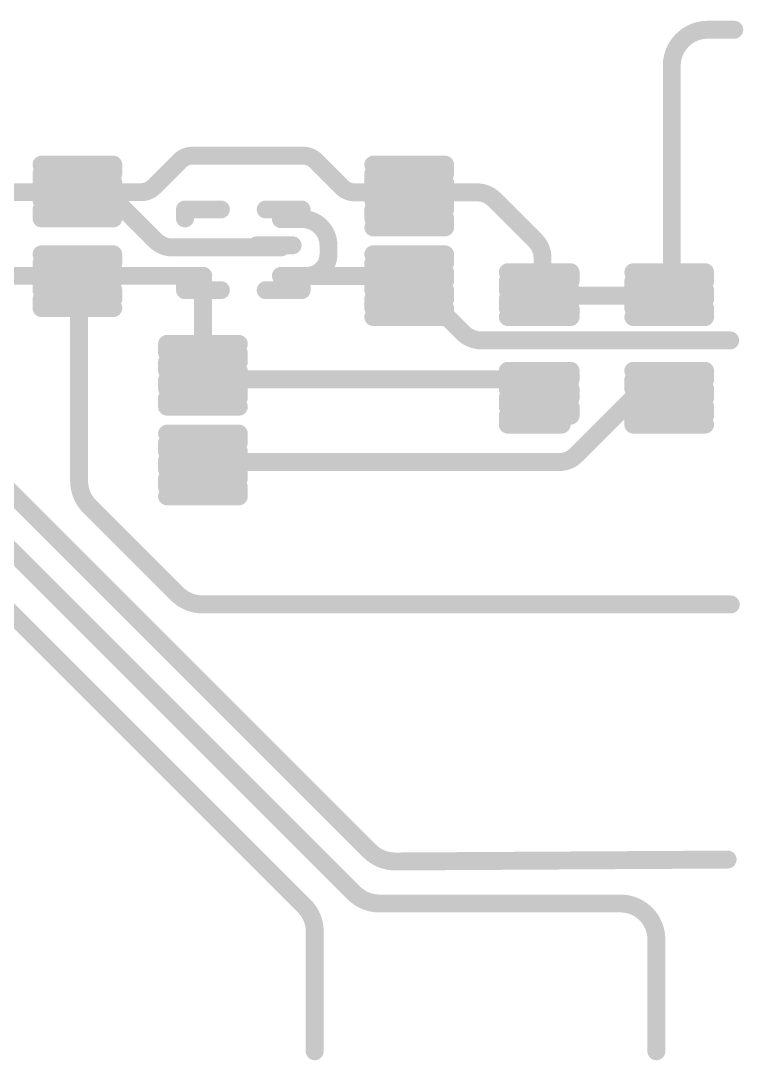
# Model space of a CAD drawing. Extents: x 6 to 93.1, y 11.1 to 76.5.
# Drawn here: x 68.91 to 93.08, y 11.13 to 45.91 of the extents above; entities that cross this region are included whole.
import ezdxf

# ---------------------------------------------------------------- set-up
doc = ezdxf.new("R2010")
doc.units = 0
doc.layers.add('1', color=14, linetype='CONTINUOUS')

msp = doc.modelspace()

# ---------------------------------------------------------------- linework, layer by layer
at = {"layer": '1'}
for points, const_width in [([(91.8868, 45.6145, 0.4142), (90.6868, 44.4145)], 0.6), ([(91.8868, 45.7645, 1), (91.8868, 45.4645)], 0.3), ([(91.8868, 45.4645, 1), (91.8868, 45.7645)], 0.3), ([(92.7755, 45.4645, 1), (92.7755, 45.7645)], 0.3), ([(90.8368, 44.4145, 1), (90.5367, 44.4145)], 0.3), ([(90.5367, 44.4145, 1), (90.8368, 44.4145)], 0.3), ([(69.6, 41.25, 1), (69.6, 40.95)], 0.3), ([(72.15, 41.1, 1), (71.85, 41.1)], 0.3), ([(72, 40.95, 1), (72, 41.25)], 0.3), ([(74.6485, 41.4, 0.1989), (74.2243, 41.2243)], 0.6), ([(74.1182, 41.3303, 1), (74.3303, 41.1182)], 0.3), ([(74.3303, 41.1182, 1), (74.1182, 41.3303)], 0.3), ([(74.6485, 41.55, 1), (74.6485, 41.25)], 0.3), ([(74.6485, 41.25, 1), (74.6485, 41.55)], 0.3), ([(78.7757, 41.2243, 0.1989), (78.3515, 41.4)], 0.6), ([(78.3515, 41.55, 1), (78.3515, 41.25)], 0.3), ([(78.3515, 41.25, 1), (78.3515, 41.55)], 0.3), ([(78.8818, 41.3303, 1), (78.6697, 41.1182)], 0.3), ([(78.6697, 41.1182, 1), (78.8818, 41.3303)], 0.3), ([(80.7, 41.25, 1), (80.7, 40.95)], 0.3), ([(83.25, 41.1, 1), (82.95, 41.1)], 0.3), ([(83.1, 40.95, 1), (83.1, 41.25)], 0.3), ([(69.6, 40.95, 1), (69.6, 40.65)], 0.3), ([(69.75, 40.8, 1), (69.45, 40.8)], 0.3), ([(72, 40.65, 1), (72, 40.95)], 0.3), ([(80.85, 40.8, 1), (80.55, 40.8)], 0.3), ([(80.7, 40.95, 1), (80.7, 40.65)], 0.3), ([(83.1, 40.65, 1), (83.1, 40.95)], 0.3), ([(69.6, 40.65, 1), (69.6, 40.35)], 0.3), ([(71.85, 40.8, 1), (72.15, 40.8)], 0.3), ([(72.15, 40.5, 1), (71.85, 40.5)], 0.3), ([(72, 40.35, 1), (72, 40.65)], 0.3), ([(80.7, 40.65, 1), (80.7, 40.35)], 0.3), ([(82.95, 40.8, 1), (83.25, 40.8)], 0.3), ([(83.25, 40.5, 1), (82.95, 40.5)], 0.3), ([(83.1, 40.35, 1), (83.1, 40.65)], 0.3), ([(69.45, 40.5, 1), (69.75, 40.5)], 0.3), ([(69.6, 40.35, 1), (69.6, 40.05)], 0.3), ([(69.75, 40.2, 1), (69.45, 40.2)], 0.3), ([(72.0283, 39.9439, 0.1989), (71.4626, 40.1782)], 0.6), ([(71.4626, 40.3282, 1), (71.4626, 40.0283)], 0.3), ([(71.4626, 40.3282, 1), (71.4626, 40.0282)], 0.3), ([(71.4626, 40.0282, 1), (71.4626, 40.3282)], 0.3), ([(72, 40.05, 1), (72, 40.35)], 0.3), ([(72.9297, 40.1782, 0.1989), (73.354, 40.354)], 0.6), ([(72.9297, 40.3282, 1), (72.9297, 40.0283)], 0.3), ([(72.9297, 40.0282, 1), (72.9297, 40.3282)], 0.3), ([(73.2479, 40.4601, 1), (73.4601, 40.2479)], 0.3), ([(73.46, 40.2479, 1), (73.2479, 40.4601)], 0.3), ([(79.651, 40.349, 0.1989), (80.0753, 40.1733)], 0.6), ([(79.7571, 40.4551, 1), (79.5449, 40.2429)], 0.3), ([(79.5449, 40.2429, 1), (79.7571, 40.4551)], 0.3), ([(80.0753, 40.3233, 1), (80.0753, 40.0233)], 0.3), ([(80.0753, 40.0233, 1), (80.0753, 40.3233)], 0.3), ([(80.55, 40.5, 1), (80.85, 40.5)], 0.3), ([(80.85, 40.2, 1), (80.55, 40.2)], 0.3), ([(80.7, 40.35, 1), (80.7, 40.05)], 0.3), ([(83.1, 40.05, 1), (83.1, 40.35)], 0.3), ([(84.7403, 39.9389, 0.1989), (84.1746, 40.1733)], 0.6), ([(84.1746, 40.3232, 1), (84.1746, 40.0233)], 0.3), ([(84.1746, 40.0233, 1), (84.1746, 40.3233)], 0.3), ([(69.6, 40.05, 1), (69.6, 39.75)], 0.3), ([(69.45, 39.9, 1), (69.75, 39.9)], 0.3), ([(71.85, 40.2, 1), (72.15, 40.2)], 0.3), ([(72.15, 39.9, 1), (71.85, 39.9)], 0.3), ([(72.1344, 40.05, 1), (71.9222, 39.8379)], 0.3), ([(71.9222, 39.8379, 1), (72.1344, 40.05)], 0.3), ([(72, 39.75, 1), (72, 40.05)], 0.3), ([(80.7, 40.05, 1), (80.7, 39.75)], 0.3), ([(80.55, 39.9, 1), (80.85, 39.9)], 0.3), ([(82.95, 40.2, 1), (83.25, 40.2)], 0.3), ([(83.25, 39.9, 1), (82.95, 39.9)], 0.3), ([(83.1, 39.75, 1), (83.1, 40.05)], 0.3), ([(84.8464, 40.045, 1), (84.6342, 39.8329)], 0.3), ([(84.6342, 39.8329, 1), (84.8464, 40.045)], 0.3), ([(69.6, 39.75, 1), (69.6, 39.45)], 0.3), ([(69.75, 39.6, 1), (69.45, 39.6)], 0.3), ([(71.85, 39.6, 1), (72.15, 39.6)], 0.3), ([(72, 39.45, 1), (72, 39.75)], 0.3), ([(74.4, 39.75, 1), (74.4, 39.45)], 0.3), ([(74.55, 39.6, 1), (74.25, 39.6)], 0.3), ([(75.6, 39.45, 1), (75.6, 39.75)], 0.3), ([(77.1, 39.75, 1), (77.1, 39.45)], 0.3), ([(78.45, 39.6, 1), (78.15, 39.6)], 0.3), ([(78.3, 39.45, 1), (78.3, 39.75)], 0.3), ([(80.85, 39.6, 1), (80.55, 39.6)], 0.3), ([(80.7, 39.75, 1), (80.7, 39.45)], 0.3), ([(82.95, 39.6, 1), (83.25, 39.6)], 0.3), ([(83.1, 39.45, 1), (83.1, 39.75)], 0.3), ([(69.6, 39.45, 1), (69.6, 39.15)], 0.3), ([(69.45, 39.3, 1), (69.75, 39.3)], 0.3), ([(72, 39.15, 1), (72, 39.45)], 0.3), ([(74.25, 39.3, 1), (74.55, 39.3)], 0.3), ([(77.6094, 39.4293, 1), (77.6094, 39.1293)], 0.3), ([(78.15, 39.3, 1), (78.45, 39.3)], 0.3), ([(79.2, 38.4, 0.4142), (78.3208, 39.2793)], 0.6), ([(78.3208, 39.4293, 1), (78.3208, 39.1293)], 0.3), ([(78.3208, 39.1293, 1), (78.3208, 39.4293)], 0.3), ([(80.7, 39.45, 1), (80.7, 39.15)], 0.3), ([(80.55, 39.3, 1), (80.85, 39.3)], 0.3), ([(83.25, 39.3, 1), (82.95, 39.3)], 0.3), ([(83.1, 39.15, 1), (83.1, 39.45)], 0.3), ([(80.7, 39.15, 1), (80.7, 38.85)], 0.3), ([(82.95, 39, 1), (83.25, 39)], 0.3), ([(83.1, 38.85, 1), (83.1, 39.15)], 0.3), ([(73.4087, 38.5636, 0.1989), (73.9744, 38.3293)], 0.6), ([(73.5148, 38.6696, 1), (73.3026, 38.4575)], 0.3), ([(73.3026, 38.4575, 1), (73.5148, 38.6696)], 0.3), ([(73.9744, 38.4793, 1), (73.9744, 38.1793)], 0.3), ([(73.9744, 38.1793, 1), (73.9744, 38.4792)], 0.3), ([(76.8, 38.55, 1), (76.8, 38.25)], 0.3), ([(77.6094, 38.1793, 1), (77.6094, 38.4793)], 0.3), ([(78, 38.25, 1), (78, 38.55)], 0.3), ([(79.35, 38.4, 1), (79.05, 38.4)], 0.3), ([(86.36, 37.9879, 0.1989), (86.1257, 38.5536)], 0.6), ([(86.2318, 38.6596, 1), (86.0196, 38.4475)], 0.3), ([(86.0196, 38.4475, 1), (86.2318, 38.6596)], 0.3), ([(69.6, 38.25, 1), (69.6, 37.95)], 0.3), ([(72.15, 38.1, 1), (71.85, 38.1)], 0.3), ([(72, 37.95, 1), (72, 38.25)], 0.3), ([(78.4793, 37.3792, 0.4142), (79.2, 38.1)], 0.6), ([(79.05, 38.4, 1), (79.35, 38.4)], 0.3), ([(79.35, 38.1, 1), (79.05, 38.1)], 0.3), ([(80.7, 38.25, 1), (80.7, 37.95)], 0.3), ([(83.25, 38.1, 1), (82.95, 38.1)], 0.3), ([(83.1, 37.95, 1), (83.1, 38.25)], 0.3), ([(86.51, 37.9879, 1), (86.21, 37.9879)], 0.3), ([(69.6, 37.95, 1), (69.6, 37.65)], 0.3), ([(69.75, 37.8, 1), (69.45, 37.8)], 0.3), ([(71.85, 37.8, 1), (72.15, 37.8)], 0.3), ([(72, 37.65, 1), (72, 37.95)], 0.3), ([(79.05, 38.1, 1), (79.35, 38.1)], 0.3), ([(80.7, 37.95, 1), (80.7, 37.65)], 0.3), ([(80.85, 37.8, 1), (80.55, 37.8)], 0.3), ([(82.95, 37.8, 1), (83.25, 37.8)], 0.3), ([(83.1, 37.65, 1), (83.1, 37.95)], 0.3), ([(86.21, 37.9879, 1), (86.51, 37.9879)], 0.3), ([(69.6, 37.65, 1), (69.6, 37.35)], 0.3), ([(69.45, 37.5, 1), (69.75, 37.5)], 0.3), ([(70.8585, 37.3792, 0.4142), (70.8575, 37.3783)], 0.6), ([(71.0075, 37.3783, 1), (70.7075, 37.3783)], 0.3), ([(70.8585, 37.5292, 1), (70.8585, 37.2293)], 0.3), ([(70.8575, 37.2283, 1), (70.8575, 37.5282)], 0.3), ([(70.8585, 37.2293, 1), (70.8585, 37.5292)], 0.3), ([(72.15, 37.5, 1), (71.85, 37.5)], 0.3), ([(72, 37.35, 1), (72, 37.65)], 0.3), ([(75.0092, 37.3792, 0.4142), (75.0055, 37.3756)], 0.6), ([(75.1555, 37.3756, 1), (74.8555, 37.3756)], 0.3), ([(75.0092, 37.2293, 1), (75.0092, 37.5292)], 0.3), ([(75.0092, 37.2293, 1), (75.0092, 37.5292)], 0.3), ([(77.6094, 37.3792, 0.1989), (77.6238, 37.3732)], 0.6), ([(77.7154, 37.4853, 1), (77.5033, 37.2732)], 0.3), ([(77.6094, 37.5292, 1), (77.6094, 37.2293)], 0.3), ([(77.6238, 37.5232, 1), (77.6238, 37.2233)], 0.3), ([(77.6238, 37.2233, 1), (77.6238, 37.5232)], 0.3), ([(78.4793, 37.5292, 1), (78.4793, 37.2293)], 0.3), ([(78.4793, 37.2293, 1), (78.4793, 37.5292)], 0.3), ([(80.7, 37.65, 1), (80.7, 37.35)], 0.3), ([(80.55, 37.5, 1), (80.85, 37.5)], 0.3), ([(81.9028, 37.4793, 1), (81.6907, 37.2672)], 0.3), ([(81.7968, 37.2233, 1), (81.7968, 37.5232)], 0.3), ([(83.25, 37.5, 1), (82.95, 37.5)], 0.3), ([(83.1, 37.35, 1), (83.1, 37.65)], 0.3), ([(85.2, 37.65, 1), (85.2, 37.35)], 0.3), ([(87.45, 37.5, 1), (87.15, 37.5)], 0.3), ([(87.3, 37.35, 1), (87.3, 37.65)], 0.3), ([(89.4, 37.65, 1), (89.4, 37.35)], 0.3), ([(91.95, 37.5, 1), (91.65, 37.5)], 0.3), ([(91.8, 37.35, 1), (91.8, 37.65)], 0.3), ([(69.6, 37.35, 1), (69.6, 37.05)], 0.3), ([(69.75, 37.2, 1), (69.45, 37.2)], 0.3), ([(70.7075, 37.3783, 1), (71.0075, 37.3783)], 0.3), ([(71.85, 37.2, 1), (72.15, 37.2)], 0.3), ([(72, 37.05, 1), (72, 37.35)], 0.3), ([(74.55, 37.2, 1), (74.25, 37.2)], 0.3), ([(74.8555, 37.3756, 1), (75.1555, 37.3756)], 0.3), ([(78.45, 37.2, 1), (78.15, 37.2)], 0.3), ([(80.7, 37.35, 1), (80.7, 37.05)], 0.3), ([(80.85, 37.2, 1), (80.55, 37.2)], 0.3), ([(82.95, 37.2, 1), (83.25, 37.2)], 0.3), ([(83.1, 37.05, 1), (83.1, 37.35)], 0.3), ([(85.35, 37.2, 1), (85.05, 37.2)], 0.3), ([(85.2, 37.35, 1), (85.2, 37.05)], 0.3), ([(87.15, 37.2, 1), (87.45, 37.2)], 0.3), ([(87.3, 37.05, 1), (87.3, 37.35)], 0.3), ([(89.4, 37.35, 1), (89.4, 37.05)], 0.3), ([(89.55, 37.2, 1), (89.25, 37.2)], 0.3), ([(91.65, 37.2, 1), (91.95, 37.2)], 0.3), ([(91.8, 37.05, 1), (91.8, 37.35)], 0.3), ([(69.6, 37.05, 1), (69.6, 36.75)], 0.3), ([(69.45, 36.9, 1), (69.75, 36.9)], 0.3), ([(69.6, 36.75, 1), (69.6, 36.45)], 0.3), ([(69.75, 36.6, 1), (69.45, 36.6)], 0.3), ([(72.15, 36.9, 1), (71.85, 36.9)], 0.3), ([(72, 36.75, 1), (72, 37.05)], 0.3), ([(72, 36.45, 1), (72, 36.75)], 0.3), ([(74.4, 37.05, 1), (74.4, 36.75)], 0.3), ([(74.25, 36.9, 1), (74.55, 36.9)], 0.3), ([(75.6, 36.75, 1), (75.6, 37.05)], 0.3), ([(77.1, 37.05, 1), (77.1, 36.75)], 0.3), ([(78.15, 36.9, 1), (78.45, 36.9)], 0.3), ([(78.3, 36.75, 1), (78.3, 37.05)], 0.3), ([(80.7, 37.05, 1), (80.7, 36.75)], 0.3), ([(80.55, 36.9, 1), (80.85, 36.9)], 0.3), ([(80.7, 36.75, 1), (80.7, 36.45)], 0.3), ([(80.85, 36.6, 1), (80.55, 36.6)], 0.3), ([(83.25, 36.9, 1), (82.95, 36.9)], 0.3), ([(83.1, 36.75, 1), (83.1, 37.05)], 0.3), ([(83.1, 36.45, 1), (83.1, 36.75)], 0.3), ([(85.2, 37.05, 1), (85.2, 36.75)], 0.3), ([(85.05, 36.9, 1), (85.35, 36.9)], 0.3), ([(85.35, 36.6, 1), (85.05, 36.6)], 0.3), ([(85.2, 36.75, 1), (85.2, 36.45)], 0.3), ([(86.3642, 36.718, 0.1989), (86.36, 36.7163)], 0.6), ([(86.2539, 36.8223, 1), (86.4661, 36.6102)], 0.3), ([(86.3642, 36.868, 1), (86.3642, 36.568)], 0.3), ([(86.3642, 36.568, 1), (86.3642, 36.868)], 0.3), ([(87.45, 36.9, 1), (87.15, 36.9)], 0.3), ([(87.3, 36.75, 1), (87.3, 37.05)], 0.3), ([(87.3, 36.45, 1), (87.3, 36.75)], 0.3), ([(89.4, 37.05, 1), (89.4, 36.75)], 0.3), ([(89.25, 36.9, 1), (89.55, 36.9)], 0.3), ([(89.4, 36.75, 1), (89.4, 36.45)], 0.3), ([(89.55, 36.6, 1), (89.25, 36.6)], 0.3), ([(90.6868, 36.868, 1), (90.6868, 36.568)], 0.3), ([(90.6868, 36.568, 1), (90.6868, 36.868)], 0.3), ([(90.7175, 36.568, 1), (90.7175, 36.868)], 0.3), ([(91.95, 36.9, 1), (91.65, 36.9)], 0.3), ([(91.8, 36.75, 1), (91.8, 37.05)], 0.3), ([(91.8, 36.45, 1), (91.8, 36.75)], 0.3), ([(69.6, 36.45, 1), (69.6, 36.15)], 0.3), ([(71.85, 36.6, 1), (72.15, 36.6)], 0.3), ([(72, 36.15, 1), (72, 36.45)], 0.3), ([(80.7, 36.45, 1), (80.7, 36.15)], 0.3), ([(82.95, 36.6, 1), (83.25, 36.6)], 0.3), ([(83.25, 36.3, 1), (82.95, 36.3)], 0.3), ([(83.1, 36.15, 1), (83.1, 36.45)], 0.3), ([(85.2, 36.45, 1), (85.2, 36.15)], 0.3), ([(86.21, 36.7163, 1), (86.51, 36.7163)], 0.3), ([(87.15, 36.6, 1), (87.45, 36.6)], 0.3), ([(87.45, 36.3, 1), (87.15, 36.3)], 0.3), ([(87.3, 36.15, 1), (87.3, 36.45)], 0.3), ([(89.4, 36.45, 1), (89.4, 36.15)], 0.3), ([(90.5367, 36.718, 1), (90.8368, 36.718)], 0.3), ([(91.65, 36.6, 1), (91.95, 36.6)], 0.3), ([(91.95, 36.3, 1), (91.65, 36.3)], 0.3), ([(91.8, 36.15, 1), (91.8, 36.45)], 0.3), ([(69.45, 36.3, 1), (69.75, 36.3)], 0.3), ([(80.55, 36.3, 1), (80.85, 36.3)], 0.3), ([(80.7, 36.15, 1), (80.7, 35.85)], 0.3), ([(83.1, 35.85, 1), (83.1, 36.15)], 0.3), ([(85.05, 36.3, 1), (85.35, 36.3)], 0.3), ([(85.2, 36.15, 1), (85.2, 35.85)], 0.3), ([(87.3, 35.85, 1), (87.3, 36.15)], 0.3), ([(89.25, 36.3, 1), (89.55, 36.3)], 0.3), ([(89.4, 36.15, 1), (89.4, 35.85)], 0.3), ([(91.8, 35.85, 1), (91.8, 36.15)], 0.3), ([(82.95, 36, 1), (83.25, 36)], 0.3), ([(87.15, 36, 1), (87.45, 36)], 0.3), ([(91.65, 36, 1), (91.95, 36)], 0.3), ([(83.6898, 35.4802, 0.1989), (84.3229, 35.218)], 0.6), ([(83.7958, 35.5863, 1), (83.5837, 35.3742)], 0.3), ([(83.5837, 35.3742, 1), (83.7958, 35.5863)], 0.3), ([(84.3229, 35.368, 1), (84.3229, 35.068)], 0.3), ([(84.3229, 35.068, 1), (84.3229, 35.368)], 0.3), ([(92.641, 35.068, 1), (92.641, 35.368)], 0.3), ([(73.95, 35.1, 1), (73.65, 35.1)], 0.3), ([(73.8, 35.25, 1), (73.8, 34.95)], 0.3), ([(76.2, 34.95, 1), (76.2, 35.25)], 0.3), ([(73.8, 34.95, 1), (73.8, 34.65)], 0.3), ([(73.65, 34.8, 1), (73.95, 34.8)], 0.3), ([(73.95, 34.5, 1), (73.65, 34.5)], 0.3), ([(73.8, 34.65, 1), (73.8, 34.35)], 0.3), ([(76.35, 34.8, 1), (76.05, 34.8)], 0.3), ([(76.2, 34.65, 1), (76.2, 34.95)], 0.3), ([(76.2, 34.35, 1), (76.2, 34.65)], 0.3), ([(73.8, 34.35, 1), (73.8, 34.05)], 0.3), ([(76.05, 34.5, 1), (76.35, 34.5)], 0.3), ([(76.35, 34.2, 1), (76.05, 34.2)], 0.3), ([(76.2, 34.05, 1), (76.2, 34.35)], 0.3), ([(85.2, 34.35, 1), (85.2, 34.05)], 0.3), ([(87.45, 34.2, 1), (87.15, 34.2)], 0.3), ([(87.3, 34.05, 1), (87.3, 34.35)], 0.3), ([(89.4, 34.35, 1), (89.4, 34.05)], 0.3), ([(91.95, 34.2, 1), (91.65, 34.2)], 0.3), ([(91.8, 34.05, 1), (91.8, 34.35)], 0.3), ([(73.65, 34.2, 1), (73.95, 34.2)], 0.3), ([(73.95, 33.9, 1), (73.65, 33.9)], 0.3), ([(73.8, 34.05, 1), (73.8, 33.75)], 0.3), ([(75.0055, 33.9228, 0.4142), (75.012, 33.9163)], 0.6), ([(75.1555, 33.9228, 1), (74.8555, 33.9228)], 0.3), ([(75.012, 34.0663, 1), (75.012, 33.7663)], 0.3), ([(75.012, 33.7663, 1), (75.012, 34.0663)], 0.3), ([(76.2, 33.75, 1), (76.2, 34.05)], 0.3), ([(85.2, 34.05, 1), (85.2, 33.75)], 0.3), ([(85.35, 33.9, 1), (85.05, 33.9)], 0.3), ([(86.36, 33.7663, 1), (86.36, 34.0663)], 0.3), ([(87.3, 33.75, 1), (87.3, 34.05)], 0.3), ([(89.4, 34.05, 1), (89.4, 33.75)], 0.3), ([(89.55, 33.9, 1), (89.25, 33.9)], 0.3), ([(91.8, 33.75, 1), (91.8, 34.05)], 0.3), ([(73.8, 33.75, 1), (73.8, 33.45)], 0.3), ([(73.65, 33.6, 1), (73.95, 33.6)], 0.3), ([(74.8555, 33.9228, 1), (75.1555, 33.9228)], 0.3), ([(76.05, 33.9, 1), (76.35, 33.9)], 0.3), ([(76.35, 33.6, 1), (76.05, 33.6)], 0.3), ([(76.2, 33.45, 1), (76.2, 33.75)], 0.3), ([(85.2, 33.75, 1), (85.2, 33.45)], 0.3), ([(85.05, 33.6, 1), (85.35, 33.6)], 0.3), ([(87.15, 33.9, 1), (87.45, 33.9)], 0.3), ([(87.45, 33.6, 1), (87.15, 33.6)], 0.3), ([(87.3, 33.45, 1), (87.3, 33.75)], 0.3), ([(89.4, 33.75, 1), (89.4, 33.45)], 0.3), ([(89.25, 33.6, 1), (89.55, 33.6)], 0.3), ([(90.1501, 33.718, 0.1989), (89.5844, 33.4837)], 0.6), ([(89.6905, 33.3776, 1), (89.4784, 33.5898)], 0.3), ([(90.1501, 33.868, 1), (90.1501, 33.568)], 0.3), ([(90.1501, 33.568, 1), (90.1501, 33.868)], 0.3), ([(90.6868, 33.568, 1), (90.6868, 33.868)], 0.3), ([(91.65, 33.9, 1), (91.95, 33.9)], 0.3), ([(91.95, 33.6, 1), (91.65, 33.6)], 0.3), ([(91.8, 33.45, 1), (91.8, 33.75)], 0.3), ([(73.95, 33.3, 1), (73.65, 33.3)], 0.3), ([(73.8, 33.45, 1), (73.8, 33.15)], 0.3), ([(76.05, 33.3, 1), (76.35, 33.3)], 0.3), ([(76.2, 33.15, 1), (76.2, 33.45)], 0.3), ([(85.2, 33.45, 1), (85.2, 33.15)], 0.3), ([(85.35, 33.3, 1), (85.05, 33.3)], 0.3), ([(87.15, 33.3, 1), (87.45, 33.3)], 0.3), ([(87.3, 33.15, 1), (87.3, 33.45)], 0.3), ([(89.4, 33.45, 1), (89.4, 33.15)], 0.3), ([(89.55, 33.3, 1), (89.25, 33.3)], 0.3), ([(89.4784, 33.5898, 1), (89.6905, 33.3776)], 0.3), ([(91.65, 33.3, 1), (91.95, 33.3)], 0.3), ([(91.8, 33.15, 1), (91.8, 33.45)], 0.3), ([(73.8, 33.15, 1), (73.8, 32.85)], 0.3), ([(73.65, 33, 1), (73.95, 33)], 0.3), ([(76.2, 32.85, 1), (76.2, 33.15)], 0.3), ([(85.2, 33.15, 1), (85.2, 32.85)], 0.3), ([(85.05, 33, 1), (85.35, 33)], 0.3), ([(87.45, 33, 1), (87.15, 33)], 0.3), ([(87.3, 32.85, 1), (87.3, 33.15)], 0.3), ([(89.4, 33.15, 1), (89.4, 32.85)], 0.3), ([(89.25, 33, 1), (89.55, 33)], 0.3), ([(91.95, 33, 1), (91.65, 33)], 0.3), ([(91.8, 32.85, 1), (91.8, 33.15)], 0.3), ([(85.2, 32.85, 1), (85.2, 32.55)], 0.3), ([(85.35, 32.7, 1), (85.05, 32.7)], 0.3), ([(85.2, 32.55, 1), (85.2, 32.25)], 0.3), ([(87, 32.25, 1), (87, 32.55)], 0.3), ([(87.15, 32.7, 1), (87.45, 32.7)], 0.3), ([(87.3, 32.55, 1), (87.3, 32.85)], 0.3), ([(89.4, 32.85, 1), (89.4, 32.55)], 0.3), ([(89.55, 32.7, 1), (89.25, 32.7)], 0.3), ([(89.4, 32.55, 1), (89.4, 32.25)], 0.3), ([(91.65, 32.7, 1), (91.95, 32.7)], 0.3), ([(91.8, 32.55, 1), (91.8, 32.85)], 0.3), ([(91.8, 32.25, 1), (91.8, 32.55)], 0.3), ([(73.8, 32.25, 1), (73.8, 31.95)], 0.3), ([(76.35, 32.1, 1), (76.05, 32.1)], 0.3), ([(76.2, 31.95, 1), (76.2, 32.25)], 0.3), ([(85.05, 32.4, 1), (85.35, 32.4)], 0.3), ([(89.25, 32.4, 1), (89.55, 32.4)], 0.3), ([(73.8, 31.95, 1), (73.8, 31.65)], 0.3), ([(73.95, 31.8, 1), (73.65, 31.8)], 0.3), ([(76.2, 31.65, 1), (76.2, 31.95)], 0.3), ([(73.8, 31.65, 1), (73.8, 31.35)], 0.3), ([(76.05, 31.8, 1), (76.35, 31.8)], 0.3), ([(76.35, 31.5, 1), (76.05, 31.5)], 0.3), ([(76.2, 31.35, 1), (76.2, 31.65)], 0.3), ([(86.9146, 31.1453, 0.1989), (87.4803, 31.3796)], 0.6), ([(87.5864, 31.2735, 1), (87.3742, 31.4856)], 0.3), ([(73.65, 31.5, 1), (73.95, 31.5)], 0.3), ([(73.8, 31.35, 1), (73.8, 31.05)], 0.3), ([(73.95, 31.2, 1), (73.65, 31.2)], 0.3), ([(75.028, 31.1453, 0.4142), (75.0055, 31.1227)], 0.6), ([(75.028, 31.2952, 1), (75.028, 30.9953)], 0.3), ([(75.028, 30.9953, 1), (75.028, 31.2952)], 0.3), ([(76.05, 31.2, 1), (76.35, 31.2)], 0.3), ([(76.2, 31.05, 1), (76.2, 31.35)], 0.3), ([(86.9146, 31.2952, 1), (86.9146, 30.9953)], 0.3), ([(86.9146, 30.9953, 1), (86.9146, 31.2952)], 0.3), ([(87.3742, 31.4856, 1), (87.5864, 31.2735)], 0.3), ([(73.8, 31.05, 1), (73.8, 30.75)], 0.3), ([(73.65, 30.9, 1), (73.95, 30.9)], 0.3), ([(74.8555, 31.1227, 1), (75.1555, 31.1227)], 0.3), ([(76.35, 30.9, 1), (76.05, 30.9)], 0.3), ([(76.2, 30.75, 1), (76.2, 31.05)], 0.3), ([(70.8575, 30.5096, 0.1989), (71.209, 29.661)], 0.6), ([(71.0075, 30.5096, 1), (70.7075, 30.5096)], 0.3), ([(70.7075, 30.5096, 1), (71.0075, 30.5096)], 0.3), ([(73.8, 30.75, 1), (73.8, 30.45)], 0.3), ([(73.95, 30.6, 1), (73.65, 30.6)], 0.3), ([(76.05, 30.6, 1), (76.35, 30.6)], 0.3), ([(76.2, 30.45, 1), (76.2, 30.75)], 0.3), ([(73.8, 30.45, 1), (73.8, 30.15)], 0.3), ([(73.65, 30.3, 1), (73.95, 30.3)], 0.3), ([(73.8, 30.15, 1), (73.8, 29.85)], 0.3), ([(76.35, 30.3, 1), (76.05, 30.3)], 0.3), ([(76.2, 30.15, 1), (76.2, 30.45)], 0.3), ([(76.2, 29.85, 1), (76.2, 30.15)], 0.3), ([(71.315, 29.7671, 1), (71.1029, 29.555)], 0.3), ([(71.1029, 29.555, 1), (71.315, 29.7671)], 0.3), ([(76.05, 30, 1), (76.35, 30)], 0.3), ([(74.136, 26.734, 0.1989), (74.9846, 26.3825)], 0.6), ([(74.2421, 26.84, 1), (74.03, 26.6279)], 0.3), ([(74.03, 26.6279, 1), (74.2421, 26.84)], 0.3), ([(74.9846, 26.5325, 1), (74.9846, 26.2325)], 0.3), ([(74.9846, 26.2325, 1), (74.9846, 26.5325)], 0.3), ([(92.6587, 26.2325, 1), (92.6587, 26.5325)], 0.3), ([(80.577, 18.1315, 0.1989), (81.4256, 17.78)], 0.6), ([(80.6831, 18.2375, 1), (80.471, 18.0254)], 0.3), ([(80.471, 18.0254, 1), (80.6831, 18.2375)], 0.3), ([(92.5544, 17.6955, 1), (92.5526, 17.9955)], 0.3), ([(81.4247, 17.93, 1), (81.4264, 17.63)], 0.3), ([(81.4256, 17.63, 1), (81.4256, 17.93)], 0.3), ([(80.0498, 16.7265, 0.1989), (80.8983, 16.375)], 0.6), ([(80.1558, 16.8325, 1), (79.9437, 16.6204)], 0.3), ([(79.9437, 16.6204, 1), (80.1558, 16.8325)], 0.3), ([(78.74, 15.4432, 0.1989), (78.3885, 16.2917)], 0.6), ([(78.4946, 16.3978, 1), (78.2825, 16.1857)], 0.3), ([(78.2825, 16.1857, 1), (78.4946, 16.3978)], 0.3), ([(80.8983, 16.525, 1), (80.8983, 16.225)], 0.3), ([(80.8983, 16.225, 1), (80.8983, 16.525)], 0.3), ([(90.17, 15.175, 0.4142), (88.97, 16.375)], 0.6), ([(88.97, 16.525, 1), (88.97, 16.225)], 0.3), ([(88.97, 16.225, 1), (88.97, 16.525)], 0.3), ([(78.89, 15.4432, 1), (78.59, 15.4432)], 0.3), ([(78.59, 15.4432, 1), (78.89, 15.4432)], 0.3), ([(90.32, 15.175, 1), (90.02, 15.175)], 0.3), ([(90.02, 15.175, 1), (90.32, 15.175)], 0.3), ([(78.59, 11.43, 1), (78.89, 11.43)], 0.3), ([(90.02, 11.43, 1), (90.32, 11.43)], 0.3)]:
    msp.add_lwpolyline(points, format="xyb", dxfattribs=dict(at, const_width=const_width))
at = {"layer": '1', "const_width": 0.6}
for points in [[(91.8868, 45.6145), (92.7755, 45.6145)], [(90.6868, 36.718), (90.6868, 44.4145)], [(69.6, 41.1), (72, 41.1)], [(72, 41.1), (72, 40.8)], [(74.2243, 41.2243), (73.354, 40.354)], [(78.3515, 41.4), (74.6485, 41.4)], [(79.651, 40.349), (78.7757, 41.2243)], [(83.1, 41.1), (80.7, 41.1)], [(83.1, 40.8), (83.1, 41.1)], [(72, 40.8), (69.6, 40.8)], [(69.6, 40.8), (69.6, 40.5)], [(80.7, 40.5), (80.7, 40.8)], [(80.7, 40.8), (83.1, 40.8)], [(69.6, 40.5), (72, 40.5)], [(72, 40.5), (72, 40.2)], [(83.1, 40.5), (80.7, 40.5)], [(83.1, 40.2), (83.1, 40.5)], [(66.9083, 40.1782), (71.4626, 40.1782)], [(72, 40.2), (69.6, 40.2)], [(69.6, 40.2), (69.6, 39.9)], [(72.9297, 40.1782), (71.4626, 40.1782)], [(80.0753, 40.1733), (84.1746, 40.1733)], [(80.7, 39.9), (80.7, 40.2)], [(80.7, 40.2), (83.1, 40.2)], [(69.6, 39.9), (72, 39.9)], [(72, 39.9), (72, 39.6)], [(73.4087, 38.5636), (72.0283, 39.9439)], [(83.1, 39.9), (80.7, 39.9)], [(83.1, 39.6), (83.1, 39.9)], [(84.7403, 39.9389), (86.1257, 38.5536)], [(72, 39.6), (69.6, 39.6)], [(69.6, 39.6), (69.6, 39.3)], [(75.6, 39.6), (74.4, 39.6)], [(74.4, 39.3), (74.4, 39.6)], [(77.1, 39.6), (78.3, 39.6)], [(78.3, 39.6), (78.3, 39.3)], [(80.7, 39.3), (80.7, 39.6)], [(80.7, 39.6), (83.1, 39.6)], [(69.6, 39.3), (72, 39.3)], [(78.3208, 39.2793), (77.6094, 39.2793)], [(83.1, 39.3), (80.7, 39.3)], [(83.1, 39), (83.1, 39.3)], [(80.7, 39), (83.1, 39)], [(73.9744, 38.3293), (77.6094, 38.3293)], [(76.8, 38.4), (78, 38.4)], [(79.2, 38.1), (79.2, 38.4)], [(69.6, 38.1), (72, 38.1)], [(72, 38.1), (72, 37.8)], [(80.7, 38.1), (83.1, 38.1)], [(83.1, 38.1), (83.1, 37.8)], [(86.36, 37.9879), (86.36, 36.7163)], [(72, 37.8), (69.6, 37.8)], [(69.6, 37.8), (69.6, 37.5)], [(83.1, 37.8), (80.7, 37.8)], [(80.7, 37.8), (80.7, 37.5)], [(56.3825, 37.3783), (70.8575, 37.3783)], [(69.6, 37.5), (72, 37.5)], [(70.8575, 30.5096), (70.8575, 37.3783)], [(75.0092, 37.3792), (70.8585, 37.3792)], [(72, 37.5), (72, 37.2)], [(75.0055, 37.3756), (75.0055, 33.9228)], [(77.6094, 37.3792), (78.4793, 37.3792)], [(77.6238, 37.3732), (81.7968, 37.3732)], [(80.7, 37.5), (83.1, 37.5)], [(81.7968, 37.3732), (83.6898, 35.4802)], [(83.1, 37.5), (83.1, 37.2)], [(87.3, 37.5), (85.2, 37.5)], [(87.3, 37.2), (87.3, 37.5)], [(89.4, 37.5), (91.8, 37.5)], [(91.8, 37.5), (91.8, 37.2)], [(72, 37.2), (69.6, 37.2)], [(69.6, 37.2), (69.6, 36.9)], [(74.4, 36.9), (74.4, 37.2)], [(78.3, 36.9), (78.3, 37.2)], [(83.1, 37.2), (80.7, 37.2)], [(80.7, 37.2), (80.7, 36.9)], [(85.2, 36.9), (85.2, 37.2)], [(85.2, 37.2), (87.3, 37.2)], [(91.8, 37.2), (89.4, 37.2)], [(89.4, 37.2), (89.4, 36.9)], [(69.6, 36.9), (72, 36.9)], [(72, 36.6), (69.6, 36.6)], [(69.6, 36.6), (69.6, 36.3)], [(72, 36.9), (72, 36.6)], [(75.6, 36.9), (74.4, 36.9)], [(77.1, 36.9), (78.3, 36.9)], [(80.7, 36.9), (83.1, 36.9)], [(83.1, 36.6), (80.7, 36.6)], [(80.7, 36.6), (80.7, 36.3)], [(83.1, 36.9), (83.1, 36.6)], [(87.3, 36.9), (85.2, 36.9)], [(85.2, 36.3), (85.2, 36.6)], [(85.2, 36.6), (87.3, 36.6)], [(86.3642, 36.718), (90.6868, 36.718)], [(87.3, 36.6), (87.3, 36.9)], [(89.4, 36.9), (91.8, 36.9)], [(91.8, 36.6), (89.4, 36.6)], [(89.4, 36.6), (89.4, 36.3)], [(90.6868, 36.718), (90.7175, 36.718)], [(91.8, 36.9), (91.8, 36.6)], [(69.6, 36.3), (72, 36.3)], [(80.7, 36.3), (83.1, 36.3)], [(83.1, 36.3), (83.1, 36)], [(87.3, 36.3), (85.2, 36.3)], [(87.3, 36), (87.3, 36.3)], [(89.4, 36.3), (91.8, 36.3)], [(91.8, 36.3), (91.8, 36)], [(83.1, 36), (80.7, 36)], [(85.2, 36), (87.3, 36)], [(91.8, 36), (89.4, 36)], [(84.3229, 35.218), (92.641, 35.218)], [(73.8, 34.8), (73.8, 35.1)], [(73.8, 35.1), (76.2, 35.1)], [(76.2, 34.8), (73.8, 34.8)], [(73.8, 34.2), (73.8, 34.5)], [(73.8, 34.5), (76.2, 34.5)], [(76.2, 34.5), (76.2, 34.8)], [(76.2, 34.2), (73.8, 34.2)], [(76.2, 33.9), (76.2, 34.2)], [(85.2, 34.2), (87.3, 34.2)], [(87.3, 34.2), (87.3, 33.9)], [(89.4, 34.2), (91.8, 34.2)], [(91.8, 34.2), (91.8, 33.9)], [(73.8, 33.6), (73.8, 33.9)], [(73.8, 33.9), (76.2, 33.9)], [(75.012, 33.9163), (86.36, 33.9163)], [(87.3, 33.9), (85.2, 33.9)], [(85.2, 33.9), (85.2, 33.6)], [(91.8, 33.9), (89.4, 33.9)], [(89.4, 33.9), (89.4, 33.6)], [(76.2, 33.6), (73.8, 33.6)], [(76.2, 33.3), (76.2, 33.6)], [(85.2, 33.6), (87.3, 33.6)], [(87.3, 33.6), (87.3, 33.3)], [(87.4803, 31.3796), (89.5844, 33.4837)], [(89.4, 33.6), (91.8, 33.6)], [(90.1501, 33.718), (90.6868, 33.718)], [(91.8, 33.6), (91.8, 33.3)], [(73.8, 33), (73.8, 33.3)], [(73.8, 33.3), (76.2, 33.3)], [(87.3, 33.3), (85.2, 33.3)], [(85.2, 33.3), (85.2, 33)], [(91.8, 33.3), (89.4, 33.3)], [(89.4, 33.3), (89.4, 33)], [(76.2, 33), (73.8, 33)], [(85.2, 33), (87.3, 33)], [(87.3, 33), (87.3, 32.7)], [(89.4, 33), (91.8, 33)], [(91.8, 33), (91.8, 32.7)], [(87.3, 32.7), (85.2, 32.7)], [(85.2, 32.7), (85.2, 32.4)], [(85.2, 32.4), (87, 32.4)], [(91.8, 32.7), (89.4, 32.7)], [(89.4, 32.7), (89.4, 32.4)], [(89.4, 32.4), (91.8, 32.4)], [(73.8, 32.1), (76.2, 32.1)], [(76.2, 32.1), (76.2, 31.8)], [(76.2, 31.8), (73.8, 31.8)], [(73.8, 31.8), (73.8, 31.5)], [(73.8, 31.5), (76.2, 31.5)], [(76.2, 31.5), (76.2, 31.2)], [(67.358, 31.3505), (80.577, 18.1315)], [(76.2, 31.2), (73.8, 31.2)], [(73.8, 31.2), (73.8, 30.9)], [(75.028, 31.1453), (86.9146, 31.1453)], [(73.8, 30.9), (76.2, 30.9)], [(76.2, 30.9), (76.2, 30.6)], [(76.2, 30.6), (73.8, 30.6)], [(73.8, 30.6), (73.8, 30.3)], [(66.6375, 30.1388), (80.0498, 16.7265)], [(73.8, 30.3), (76.2, 30.3)], [(76.2, 30), (73.8, 30)], [(76.2, 30.3), (76.2, 30)], [(74.136, 26.734), (71.209, 29.661)], [(65.8842, 28.796), (78.3885, 16.2917)], [(92.6587, 26.3825), (74.9846, 26.3825)], [(81.4256, 17.78), (92.5535, 17.8455)], [(80.8983, 16.375), (88.97, 16.375)], [(78.74, 15.4432), (78.74, 11.43)], [(90.17, 15.175), (90.17, 11.43)]]:
    msp.add_lwpolyline(points, dxfattribs=at)

doc.saveas('drawing.dxf')
